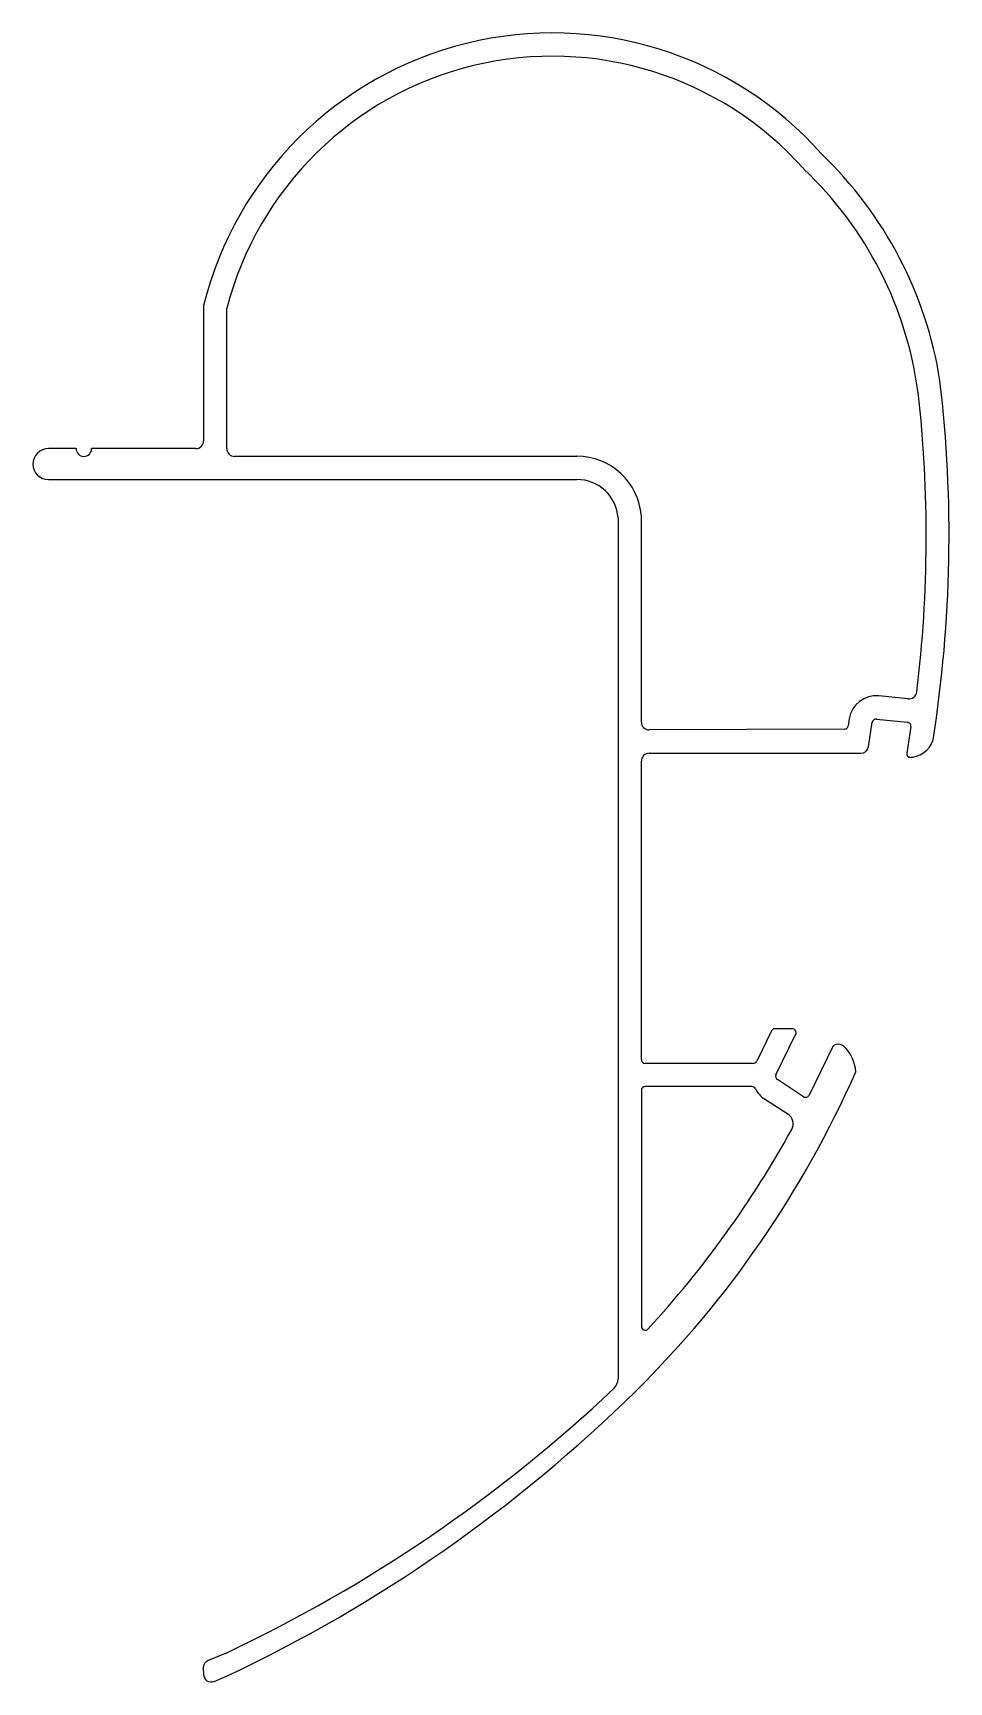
# Model space of a CAD drawing. Extents: x 597 to 656, y 366 to 473.
import ezdxf

# ---------------------------------------------------------------- set-up
doc = ezdxf.new("R2010")
doc.units = 0
doc.layers.get('0').update_dxf_attribs({"linetype": 'CONTINUOUS'})

msp = doc.modelspace()

# ---------------------------------------------------------------- linework, layer by layer
at = {"color": 0}
for p, q in [((607.74, 455.01), (607.74, 446.27)), ((609.24, 445.77), (609.24, 454.82)), ((599.52, 445.77), (597.74, 445.77)), ((607.24, 445.77), (600.52, 445.77)), ((631.81, 445.27), (609.74, 445.27)), ((597.74, 443.77), (631.81, 443.77)), ((634.47, 441.3), (634.47, 385.78)), ((635.97, 428.13), (635.97, 441.35)), ((653.17, 429.64), (651.28, 429.82)), ((649.06, 427.68), (636.47, 427.63)), ((649.38, 428.35), (649.31, 427.89)), ((650.61, 426.54), (650.86, 428.12)), ((651.14, 428.33), (653.13, 428.12)), ((653.34, 427.84), (653.08, 426.12)), ((635.97, 406.37), (635.97, 425.62)), ((636.47, 426.12), (650.12, 426.12)), ((644.36, 408.21), (643.41, 406.26)), ((645.7, 408.35), (644.58, 408.35)), ((644.65, 405.39), (645.92, 407.99)), ((648.34, 407.25), (646.79, 404.07)), ((643.18, 406.12), (636.22, 406.12)), ((635.97, 404.37), (635.97, 389.16)), ((643.1, 404.62), (636.22, 404.62)), ((646.43, 403.97), (644.74, 405.07)), ((645.42, 402.84), (643.92, 403.82)), ((609.2, 368.09), (608.03, 367.61)), ((607.72, 367.14), (607.73, 366.71)), ((608.42, 366.26), (609.22, 366.59))]:
    msp.add_line(p, q, dxfattribs=at)
for centre, radius, start, end in [((630.24, 449.39), 23.19, 41.6569, 165.985), ((630.24, 449.39), 21.69, 41.6569, 165.5059), ((629.79, 446.18), 25.74, 8.8564, 46.3388), ((629.75, 446.17), 24.28, 7.5901, 46.5761), ((570.44, 440.18), 85.37, 351.1044, 6.7001), ((571.57, 440.12), 82.77, 353.0299, 6.4246), ((597.74, 444.77), 1, 90, 270), ((600.02, 445.77), 0.5, 180, 0), ((607.24, 446.27), 0.5, 270, 0), ((609.74, 445.77), 0.5, 180, 270), ((631.81, 441.11), 4.17, 4.2005, 90), ((631.81, 441.11), 2.67, 4.1032, 90), ((631.81, 441.11), 4.17, 3.2825, 4.2005), ((651.11, 428.08), 1.75, 84.3592, 171.095), ((653.23, 430.13), 0.5, 262.2407, 353.0299), ((636.47, 428.13), 0.5, 180, 270.2306), ((649.06, 427.93), 0.25, 270.2399, 351.095), ((651.11, 428.08), 0.25, 82.1435, 171.9852), ((653.1, 427.88), 0.25, 352.2722, 82.1435), ((650.12, 426.62), 0.5, 270, 351.095), ((653.23, 427.5), 1.64, 269.013, 341.6193), ((636.47, 425.62), 0.5, 90, 180), ((653.33, 426.08), 0.25, 170.6019, 240.5503), ((644.58, 408.1), 0.25, 90, 153.9529), ((645.7, 408.1), 0.25, 333.9529, 90), ((636.22, 406.37), 0.25, 180, 270), ((648.67, 406.78), 0.572, 53.6995, 124.547), ((647.29, 405.41), 2.51, 3.6786, 46.8605), ((588.77, 432.43), 66.67, 314.6555, 336.2441), ((643.18, 406.37), 0.25, 270, 333.9529), ((644.88, 405.28), 0.25, 153.9529, 236.9629), ((636.22, 404.37), 0.25, 90, 180), ((643.1, 404.37), 0.25, 27.1084, 90), ((644.88, 405.28), 1.75, 207.1084, 236.9629), ((646.56, 404.18), 0.25, 236.9629, 333.9529), ((645.01, 402.21), 0.75, 331.0615, 56.9629), ((587.32, 434.11), 66.67, 317.4059, 331.0615), ((636.22, 389.16), 0.25, 180, 317.4059), ((568.06, 455.24), 96.37, 295.2661, 313.3303), ((633.59, 385.78), 0.876, 313.3303, 0), ((568.09, 453.74), 96.37, 295.2661, 314.4969), ((608.22, 367.14), 0.5, 112.4327, 181), ((608.23, 366.72), 0.5, 181, 292.4327)]:
    msp.add_arc(centre, radius, start, end, dxfattribs=at)

doc.saveas('drawing.dxf')
